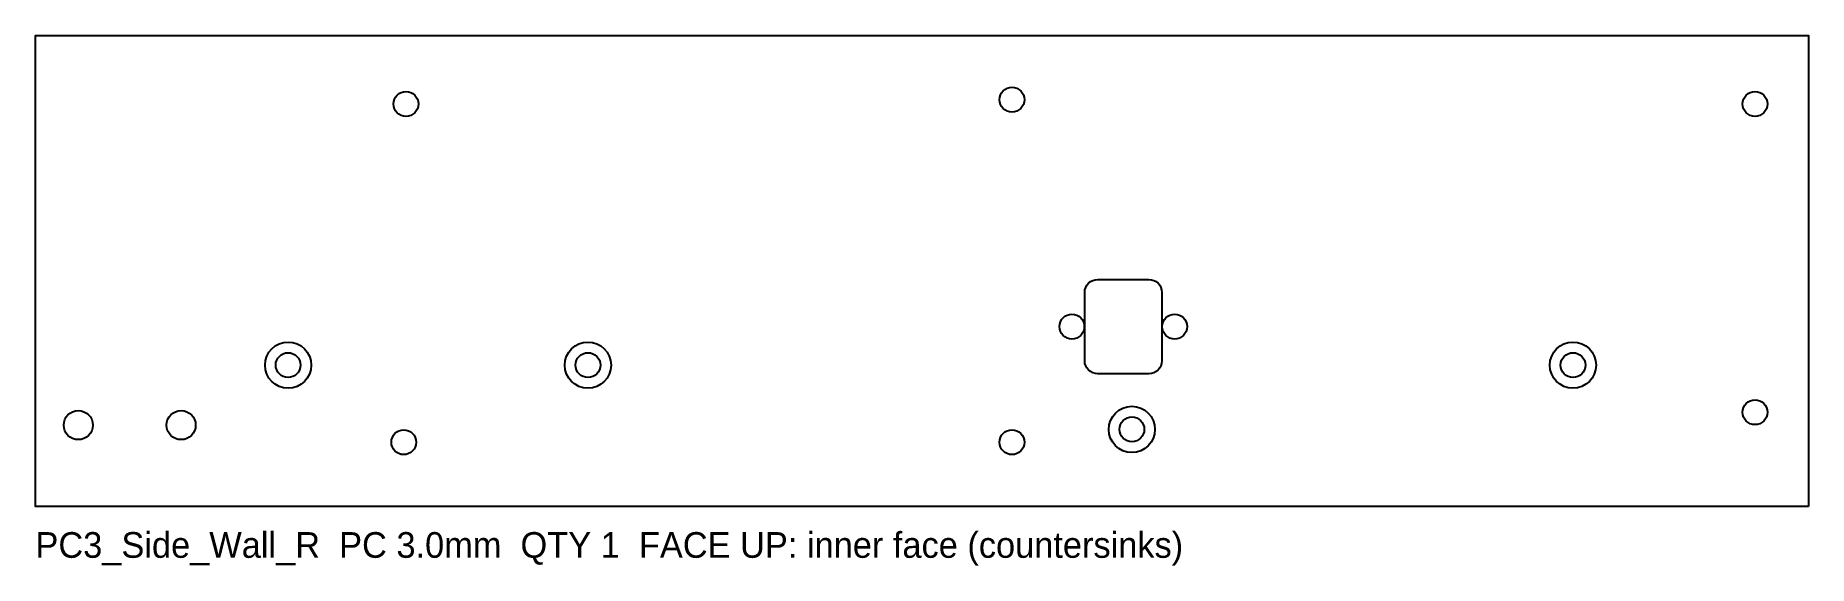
# Model space of a CAD drawing. Header units: millimetres. Extents: x 0 to 207, y -7 to 55.
import ezdxf

# ---------------------------------------------------------------- set-up
doc = ezdxf.new("R2010")
doc.units = ezdxf.units.MM
for name, color, linetype in [('CSK90_FACE_UP', 3, 'Continuous'), ('CUT_INNER', 1, 'Continuous'), ('CUT_OUTER', 7, 'Continuous'), ('NOTES', 5, 'Continuous')]:
    doc.layers.add(name, color=color, linetype=linetype)

msp = doc.modelspace()

# ---------------------------------------------------------------- linework, layer by layer
at = {"layer": 'CSK90_FACE_UP'}
for centre in [(29.5, 16.5), (64.5, 16.5), (179.5, 16.5), (128, 9)]:
    msp.add_circle(centre, 2.7, dxfattribs=at)
at = {"layer": 'CUT_INNER'}
msp.add_lwpolyline([(131.5, 17, -0.414214), (130, 15.5), (124, 15.5, -0.414214), (122.5, 17), (122.5, 25, -0.414214), (124, 26.5), (130, 26.5, -0.414214), (131.5, 25)], format="xyb", close=True, dxfattribs=at)
for centre, radius in [((43.25, 47), 1.45), ((114, 47.5), 1.45), ((200.75, 47), 1.45), ((121, 21), 1.45), ((133, 21), 1.45), ((29.5, 16.5), 1.45), ((64.5, 16.5), 1.45), ((179.5, 16.5), 1.45), ((200.75, 11), 1.45), ((5, 9.5), 1.7), ((17, 9.5), 1.7), ((128, 9), 1.45), ((43, 7.5), 1.45), ((114, 7.5), 1.45)]:
    msp.add_circle(centre, radius, dxfattribs=at)
at = {"layer": 'CUT_OUTER'}
msp.add_lwpolyline([(207, 0), (0, 0), (0, 55), (207, 55)], close=True, dxfattribs=at)

# ---------------------------------------------------------------- texts
at = {"layer": 'NOTES'}
msp.add_text('PC3_Side_Wall_R  PC 3.0mm  QTY 1  FACE UP: inner face (countersinks)', height=3, dxfattribs=at).set_placement((0, -6))

doc.saveas('drawing.dxf')
